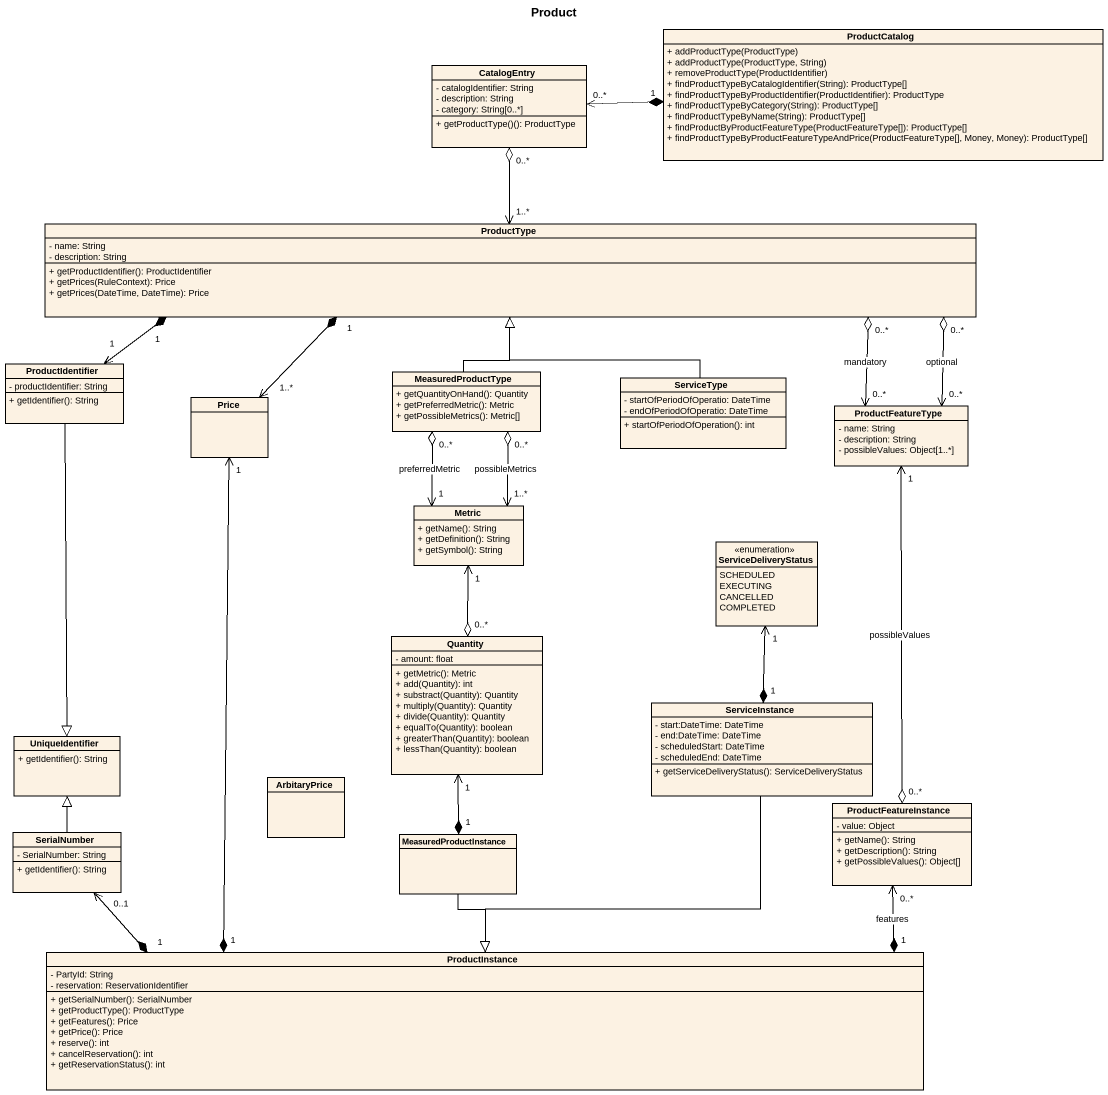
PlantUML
@startuml
title Product
hide circle
hide empty members
skinparam classAttributeIconSize 0
class ProductCatalog {
  + addProductType(ProductType)
  + addProductType(ProductType, String)
  + removeProductType(ProductIdentifier)
  + findProductTypeByCatalogIdentifier(String): ProductType[]
  + findProductTypeByProductIdentifier(ProductIdentifier): ProductType
  + findProductTypeByCategory(String): ProductType[]
  + findProductTypeByName(String): ProductType[]
  + findProductByProductFeatureType(ProductFeatureType[]): ProductType[]
  + findProductTypeByProductFeatureTypeAndPrice(ProductFeatureType[], Money, Money): ProductType[]
}
class CatalogEntry {
  - catalogIdentifier: String
  - description: String
  - category: String[0..*]
  + getProductType()(): ProductType
}
class ProductType {
  - name: String
  - description: String
  + getProductIdentifier(): ProductIdentifier
  + getPrices(RuleContext): Price
  + getPrices(DateTime, DateTime): Price
}
class ProductIdentifier {
  - productIdentifier: String
  + getIdentifier(): String
}
class Price
class MeasuredProductType {
  + getQuantityOnHand(): Quantity
  + getPreferredMetric(): Metric
  + getPossibleMetrics(): Metric[]
}
class ServiceType {
  - startOfPeriodOfOperatio: DateTime
  - endOfPeriodOfOperatio: DateTime
  + startOfPeriodOfOperation(): int
}
class ProductFeatureType {
  - name: String
  - description: String
  - possibleValues: Object[1..*]
}
class Metric {
  + getName(): String
  + getDefinition(): String
  + getSymbol(): String
}
enum ServiceDeliveryStatus {
  SCHEDULED
  EXECUTING
  CANCELLED
  COMPLETED
}
class Quantity {
  - amount: float
  + getMetric(): Metric
  + add(Quantity): int
  + substract(Quantity): Quantity
  + multiply(Quantity): Quantity
  + divide(Quantity): Quantity
  + equalTo(Quantity): boolean
  + greaterThan(Quantity): boolean
  + lessThan(Quantity): boolean
}
class ServiceInstance {
  - start:DateTime: DateTime
  - end:DateTime: DateTime
  - scheduledStart: DateTime
  - scheduledEnd: DateTime
  + getServiceDeliveryStatus(): ServiceDeliveryStatus
}
class UniqueIdentifier {
  + getIdentifier(): String
}
class ArbitaryPrice
class SerialNumber {
  - SerialNumber: String
  + getIdentifier(): String
}
class ProductFeatureInstance {
  - value: Object
  + getName(): String
  + getDescription(): String
  + getPossibleValues(): Object[]
}
class MeasuredProductInstance
class ProductInstance {
  - PartyId: String
  - reservation: ReservationIdentifier
  + getSerialNumber(): SerialNumber
  + getProductType(): ProductType
  + getFeatures(): Price
  + getPrice(): Price
  + reserve(): int
  + cancelReservation(): int
  + getReservationStatus(): int
}
ProductCatalog "1" *-left-> "0..*" CatalogEntry
CatalogEntry "0..*" o--> "1..*" ProductType
ProductType "1" *-left-> "1" ProductIdentifier
ProductType "1" *-left-> "1..*" Price
ProductType "0..*" o-right-> "0..*" ProductFeatureType : mandatory
ProductType "0..*" o-right-> "0..*" ProductFeatureType : optional
ProductIdentifier --|> UniqueIdentifier
MeasuredProductType -up-|> ProductType
MeasuredProductType "0..*" o--> "1" Metric : preferredMetric
MeasuredProductType "0..*" o--> "1..*" Metric : possibleMetrics
ServiceType -up-|> ProductType
Quantity "0..*" o-up-> "1" Metric
ServiceInstance "1" *-up-> "1" ServiceDeliveryStatus
ServiceInstance --|> ProductInstance
SerialNumber -up-|> UniqueIdentifier
ProductFeatureInstance "0..*" o-up-> "1" ProductFeatureType : possibleValues
MeasuredProductInstance "1" *-up-> "1" Quantity
MeasuredProductInstance --|> ProductInstance
ProductInstance "1" *-up-> "1" Price
ProductInstance "1" *-left-> "0..1" SerialNumber
ProductInstance "1" *-right-> "0..*" ProductFeatureInstance : features
@enduml
